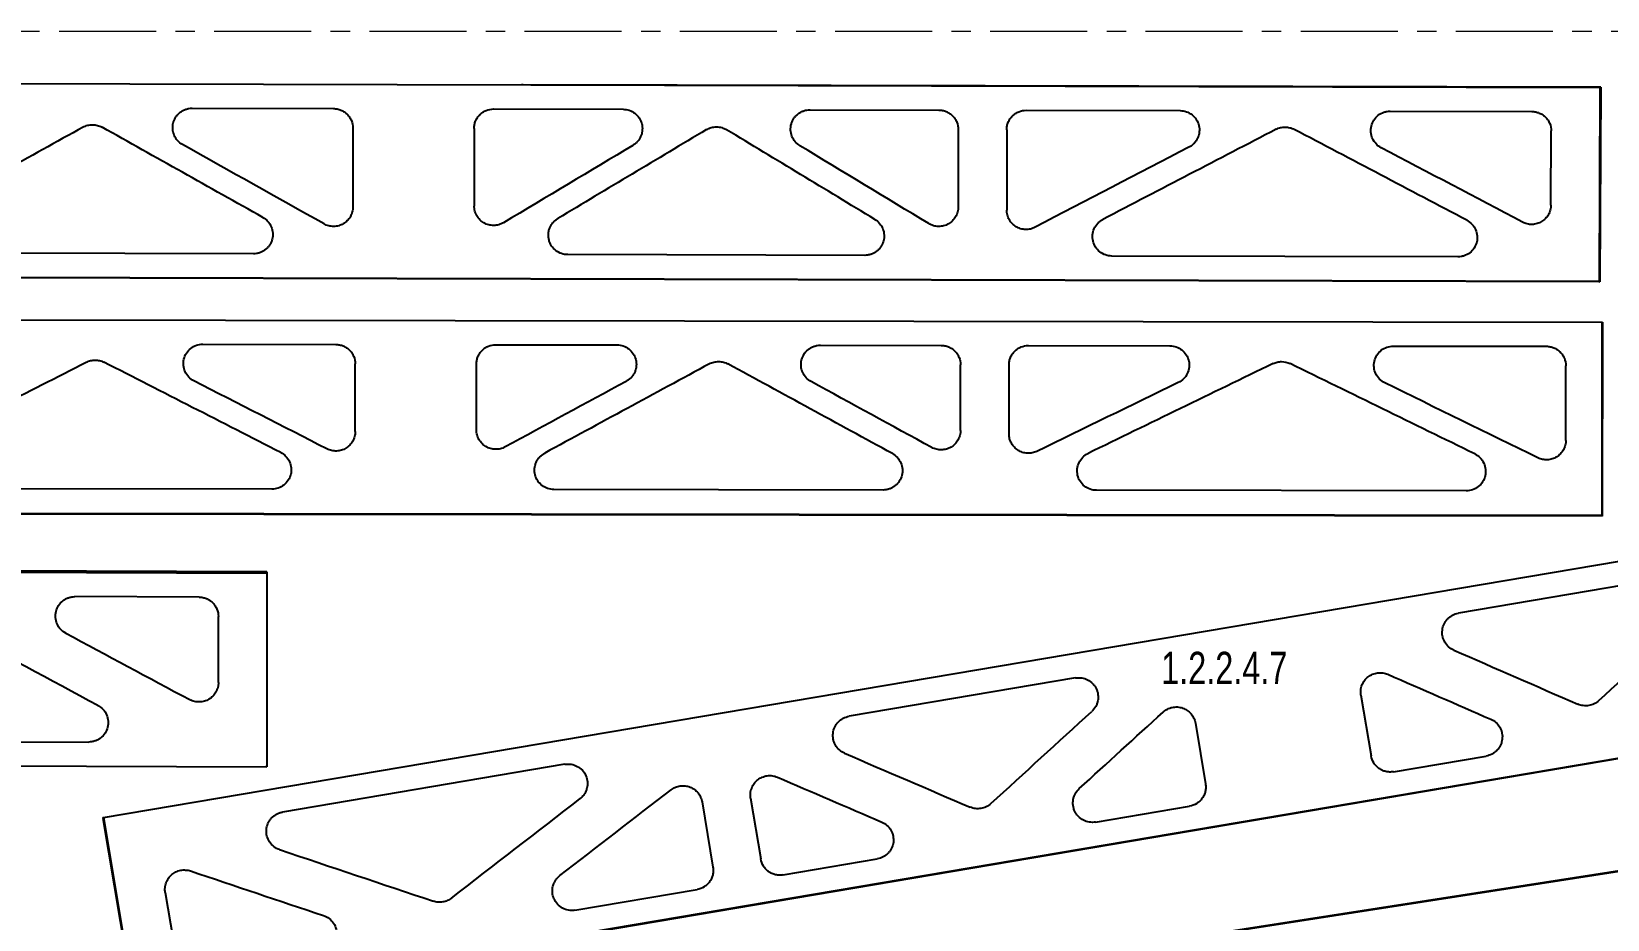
# Model space of a CAD drawing. Header units: inches. Extents: x 0 to 23.8, y 0 to 11.8.
# Drawn here: x 11.11 to 19.23, y 7.18 to 11.75 of the extents above; entities that cross this region are included whole.
import ezdxf

# ---------------------------------------------------------------- set-up
doc = ezdxf.new("R2010")
doc.units = ezdxf.units.IN
doc.header["$MEASUREMENT"] = 0
doc.linetypes.add('CENTERX2', pattern=[0.8, 0.5, -0.1, 0.1, -0.1])
doc.layers.add('PART_NAMES', color=1, linetype='Continuous')
doc.styles.add('SLDTEXTSTYLE0', font='TXT', dxfattribs={"width": 0.75})

msp = doc.modelspace()

# ---------------------------------------------------------------- linework, layer by layer
at = {"color": 7, "linetype": 'CENTERX2', "lineweight": 18}
msp.add_line((23.75, 11.75), (0.25, 11.75), dxfattribs=at)
at = {"color": 7, "linetype": 'Continuous', "lineweight": 25}
for p, q in [((0.7131, 11.5071), (19.1923, 11.4622)), ((13.6417, 11.4757), (13.6338, 11.4757)), ((19.1963, 11.4636), (13.6417, 11.4757)), ((19.1923, 11.4622), (19.1886, 10.4622)), ((19.1963, 11.4636), (19.1923, 11.4622)), ((19.1963, 11.4636), (19.1925, 10.461)), ((11.9362, 11.3548), (12.665, 11.353)), ((13.49, 11.351), (14.157, 11.3494)), ((15.1212, 11.3471), (15.785, 11.3455)), ((16.235, 11.3444), (17.0282, 11.3424)), ((18.1117, 11.3398), (18.8417, 11.338)), ((12.7648, 11.253), (12.7648, 10.8461)), ((13.3898, 11.251), (13.3898, 10.8511)), ((15.8848, 11.2455), (15.8848, 10.846)), ((16.1348, 11.2444), (16.1348, 10.8302)), ((18.9401, 10.8559), (18.9415, 11.2377)), ((12.2516, 10.6051), (10.5909, 10.6094)), ((15.4027, 10.5969), (13.8719, 10.6009)), ((18.4598, 10.5891), (16.6766, 10.5937)), ((19.1886, 10.4622), (0.7071, 10.5098)), ((19.1925, 10.461), (0.711, 10.5066)), ((19.1886, 10.4622), (19.1925, 10.461)), ((0.7343, 10.2813), (19.2043, 10.253)), ((19.2041, 9.2581), (19.2043, 10.253)), ((19.2043, 10.253), (19.2048, 10.253)), ((19.2048, 10.253), (19.2045, 9.253)), ((11.9912, 10.1391), (12.6768, 10.138)), ((13.5018, 10.1368), (14.1259, 10.1358)), ((15.1747, 10.1342), (15.7968, 10.1333)), ((16.2468, 10.1326), (16.9756, 10.1315)), ((18.1276, 10.1297), (18.9168, 10.1285)), ((12.7766, 9.689), (12.7766, 10.038)), ((13.4016, 9.6978), (13.4016, 10.0368)), ((15.8966, 9.6951), (15.8966, 10.0333)), ((16.1466, 9.6774), (16.1466, 10.0326)), ((19.0166, 9.6437), (19.0166, 10.0285)), ((11.4795, 7.7006), (23.1814, 9.678)), ((12.3469, 9.3924), (10.5236, 9.3948)), ((15.4972, 9.3881), (13.801, 9.3904)), ((18.5031, 9.3841), (16.5976, 9.3866)), ((0.7338, 9.2829), (19.2041, 9.2581)), ((19.2045, 9.253), (0.7342, 9.2759)), ((19.2045, 9.253), (19.2041, 9.2581)), ((0.4614, 9.0039), (12.3214, 8.9604)), ((12.3216, 8.967), (0.4615, 9.0039)), ((12.3214, 8.9604), (12.3216, 8.967)), ((12.3214, 8.9604), (12.3215, 7.9618)), ((12.3216, 8.967), (12.3216, 7.9685)), ((19.6156, 8.9485), (18.4626, 8.7536)), ((11.9718, 8.8367), (11.3319, 8.839)), ((23.3462, 8.6916), (11.6454, 6.715)), ((12.0714, 8.3965), (12.0714, 8.7367)), ((23.3222, 8.6876), (11.642, 6.7101)), ((16.4894, 8.42), (15.3221, 8.2227)), ((17.9605, 8.3306), (18.0125, 8.019)), ((17.1072, 8.1872), (17.1594, 7.8745)), ((23.4886, 8.0775), (5.072, 5.2211)), ((5.0803, 5.2195), (23.4969, 8.0778)), ((9.9216, 8.0953), (11.4031, 8.0901)), ((0.4614, 8.0039), (12.3215, 7.9618)), ((12.3215, 7.9618), (12.3216, 7.9685)), ((13.8572, 7.9751), (12.402, 7.7291)), ((18.1278, 7.9369), (18.606, 8.0177)), ((14.8148, 7.8005), (14.8671, 7.4876)), ((14.5645, 7.7815), (14.6207, 7.4451)), ((16.5927, 7.6775), (17.0775, 7.7594)), ((11.4795, 7.7006), (11.4761, 7.6957)), ((11.4761, 7.6957), (11.642, 6.7101)), ((11.4795, 7.7006), (11.6454, 6.715)), ((14.9824, 7.4055), (15.4677, 7.4875)), ((11.7975, 7.3145), (11.8537, 6.9786)), ((13.9094, 7.224), (14.5387, 7.33))]:
    msp.add_line(p, q, dxfattribs=at)
for points, knots in [([(11.8871, 11.1676), (11.8774, 11.173), (11.8689, 11.1798), (11.8541, 11.1963), (11.8483, 11.2055), (11.8396, 11.2259), (11.8371, 11.2365), (11.8354, 11.2585), (11.8365, 11.2695), (11.8406, 11.2855), (11.8425, 11.2907), (11.8469, 11.3007), (11.8496, 11.3054), (11.8556, 11.3146), (11.8591, 11.319), (11.8665, 11.327), (11.8706, 11.3306), (11.8793, 11.3374), (11.8839, 11.3404), (11.8936, 11.3455), (11.8986, 11.3477), (11.909, 11.3513), (11.9144, 11.3526), (11.9252, 11.3544), (11.9307, 11.3548), (11.9362, 11.3548)], [0, 0, 0, 0, 0.125, 0.125, 0.25, 0.25, 0.375, 0.375, 0.5, 0.5, 0.5625, 0.5625, 0.625, 0.625, 0.6875, 0.6875, 0.75, 0.75, 0.8125, 0.8125, 0.875, 0.875, 0.9375, 0.9375, 1, 1, 1, 1]), ([(12.665, 11.353), (12.6716, 11.353), (12.6781, 11.3524), (12.6909, 11.3498), (12.6972, 11.3479), (12.7093, 11.3428), (12.715, 11.3398), (12.7258, 11.3325), (12.731, 11.3283), (12.7402, 11.3191), (12.7443, 11.3141), (12.7516, 11.3031), (12.7547, 11.2973), (12.7622, 11.2793), (12.7648, 11.2662), (12.7648, 11.253)], [0, 0, 0, 0, 0.125, 0.125, 0.25, 0.25, 0.375, 0.375, 0.5, 0.5, 0.625, 0.625, 0.75, 0.75, 1, 1, 1, 1]), ([(13.3898, 11.251), (13.3898, 11.2577), (13.3905, 11.2642), (13.393, 11.2769), (13.3949, 11.2833), (13.4, 11.2954), (13.403, 11.3012), (13.4103, 11.312), (13.4145, 11.3172), (13.4238, 11.3264), (13.4288, 11.3306), (13.4398, 11.3379), (13.4456, 11.341), (13.4637, 11.3484), (13.4768, 11.3511), (13.49, 11.351)], [0, 0, 0, 0, 0.125, 0.125, 0.25, 0.25, 0.375, 0.375, 0.5, 0.5, 0.625, 0.625, 0.75, 0.75, 1, 1, 1, 1]), ([(14.157, 11.3494), (14.168, 11.3494), (14.1786, 11.3476), (14.1993, 11.3406), (14.2088, 11.3355), (14.2261, 11.3223), (14.2336, 11.3144), (14.2427, 11.3009), (14.2454, 11.2961), (14.2499, 11.2863), (14.2518, 11.2812), (14.2546, 11.2707), (14.2557, 11.2653), (14.2568, 11.2546), (14.2569, 11.2492), (14.2563, 11.2384), (14.2556, 11.2329), (14.2532, 11.2224), (14.2516, 11.2172), (14.2476, 11.2072), (14.2451, 11.2023), (14.2395, 11.193), (14.2364, 11.1886), (14.2294, 11.1804), (14.2255, 11.1765), (14.2172, 11.1695), (14.2128, 11.1664), (14.2081, 11.1636)], [0, 0, 0, 0, 0.125, 0.125, 0.25, 0.25, 0.375, 0.375, 0.4375, 0.4375, 0.5, 0.5, 0.5625, 0.5625, 0.625, 0.625, 0.6875, 0.6875, 0.75, 0.75, 0.8125, 0.8125, 0.875, 0.875, 0.9375, 0.9375, 1, 1, 1, 1]), ([(15.0692, 11.1615), (15.0599, 11.1671), (15.0517, 11.1741), (15.0376, 11.1908), (15.032, 11.2001), (15.024, 11.2203), (15.0216, 11.2309), (15.0208, 11.2472), (15.0209, 11.2527), (15.0221, 11.2634), (15.0231, 11.2687), (15.0261, 11.2792), (15.028, 11.2843), (15.0325, 11.2941), (15.0352, 11.2988), (15.0413, 11.3078), (15.0447, 11.3121), (15.0522, 11.3199), (15.0562, 11.3235), (15.0648, 11.33), (15.0695, 11.333), (15.079, 11.338), (15.084, 11.3402), (15.0942, 11.3436), (15.0996, 11.3449), (15.1103, 11.3467), (15.1157, 11.3471), (15.1212, 11.3471)], [0, 0, 0, 0, 0.125, 0.125, 0.25, 0.25, 0.375, 0.375, 0.4375, 0.4375, 0.5, 0.5, 0.5625, 0.5625, 0.625, 0.625, 0.6875, 0.6875, 0.75, 0.75, 0.8125, 0.8125, 0.875, 0.875, 0.9375, 0.9375, 1, 1, 1, 1]), ([(15.785, 11.3455), (15.7916, 11.3454), (15.7981, 11.3448), (15.8109, 11.3422), (15.8172, 11.3403), (15.8293, 11.3353), (15.835, 11.3322), (15.8458, 11.3249), (15.851, 11.3207), (15.8602, 11.3115), (15.8643, 11.3065), (15.8716, 11.2956), (15.8747, 11.2898), (15.8822, 11.2717), (15.8848, 11.2586), (15.8848, 11.2455)], [0, 0, 0, 0, 0.125, 0.125, 0.25, 0.25, 0.375, 0.375, 0.5, 0.5, 0.625, 0.625, 0.75, 0.75, 1, 1, 1, 1]), ([(16.1348, 11.2444), (16.1348, 11.251), (16.1355, 11.2575), (16.138, 11.2703), (16.1399, 11.2766), (16.145, 11.2888), (16.148, 11.2945), (16.1553, 11.3054), (16.1595, 11.3105), (16.1688, 11.3198), (16.1738, 11.3239), (16.1848, 11.3312), (16.1906, 11.3343), (16.2087, 11.3418), (16.2218, 11.3444), (16.235, 11.3444)], [0, 0, 0, 0, 0.125, 0.125, 0.25, 0.25, 0.375, 0.375, 0.5, 0.5, 0.625, 0.625, 0.75, 0.75, 1, 1, 1, 1]), ([(17.0282, 11.3424), (17.0394, 11.3424), (17.0502, 11.3406), (17.0713, 11.3332), (17.081, 11.3279), (17.0986, 11.3141), (17.106, 11.3059), (17.1181, 11.2871), (17.1224, 11.2769), (17.1277, 11.2553), (17.1285, 11.2442), (17.1265, 11.222), (17.1236, 11.2113), (17.1144, 11.191), (17.1082, 11.1818), (17.0967, 11.1696), (17.0925, 11.1659), (17.0837, 11.1593), (17.079, 11.1563), (17.074, 11.1537)], [0, 0, 0, 0, 0.125, 0.125, 0.25, 0.25, 0.375, 0.375, 0.5, 0.5, 0.625, 0.625, 0.75, 0.75, 0.875, 0.875, 0.9375, 0.9375, 1, 1, 1, 1]), ([(18.0649, 11.1513), (18.055, 11.1565), (18.0462, 11.1632), (18.0309, 11.1795), (18.0248, 11.1887), (18.0157, 11.2091), (18.0129, 11.2198), (18.0109, 11.242), (18.0117, 11.253), (18.0171, 11.2747), (18.0215, 11.2849), (18.0336, 11.3036), (18.0411, 11.3118), (18.0587, 11.3255), (18.0685, 11.3308), (18.0843, 11.3362), (18.0897, 11.3376), (18.1006, 11.3394), (18.1061, 11.3398), (18.1117, 11.3398)], [0, 0, 0, 0, 0.125, 0.125, 0.25, 0.25, 0.375, 0.375, 0.5, 0.5, 0.625, 0.625, 0.75, 0.75, 0.875, 0.875, 0.9375, 0.9375, 1, 1, 1, 1]), ([(18.8417, 11.338), (18.8483, 11.338), (18.8548, 11.3374), (18.8676, 11.3348), (18.8739, 11.3328), (18.886, 11.3278), (18.8918, 11.3247), (18.9026, 11.3174), (18.9078, 11.3132), (18.917, 11.3039), (18.9211, 11.2989), (18.9284, 11.2879), (18.9315, 11.2821), (18.9389, 11.264), (18.9415, 11.2509), (18.9415, 11.2377)], [0, 0, 0, 0, 0.125, 0.125, 0.25, 0.25, 0.375, 0.375, 0.5, 0.5, 0.625, 0.625, 0.75, 0.75, 1, 1, 1, 1]), ([(11.3743, 11.2575), (11.3817, 11.2616), (11.3896, 11.2648), (11.406, 11.269), (11.4145, 11.27), (11.4314, 11.27), (11.44, 11.2689), (11.4563, 11.2646), (11.4642, 11.2614), (11.4716, 11.2572)], [0, 0, 0, 0, 0.25, 0.25, 0.5, 0.5, 0.75, 0.75, 1, 1, 1, 1]), ([(14.5875, 11.2445), (14.5953, 11.2492), (14.6035, 11.2527), (14.6209, 11.2575), (14.63, 11.2587), (14.6479, 11.2587), (14.657, 11.2574), (14.6743, 11.2526), (14.6827, 11.249), (14.6905, 11.2443)], [0, 0, 0, 0, 0.25, 0.25, 0.5, 0.5, 0.75, 0.75, 1, 1, 1, 1]), ([(17.5235, 11.2465), (17.5307, 11.2502), (17.5382, 11.253), (17.5538, 11.2568), (17.5619, 11.2578), (17.5779, 11.2577), (17.5859, 11.2567), (17.6016, 11.2528), (17.609, 11.25), (17.6162, 11.2462)], [0, 0, 0, 0, 0.25, 0.25, 0.5, 0.5, 0.75, 0.75, 1, 1, 1, 1]), ([(12.7648, 10.8461), (12.7648, 10.8374), (12.7637, 10.8288), (12.7592, 10.8121), (12.7559, 10.8039), (12.7473, 10.7889), (12.7419, 10.7819), (12.7298, 10.7696), (12.7229, 10.7643), (12.7078, 10.7554), (12.6999, 10.7521), (12.6831, 10.7474), (12.6744, 10.7462), (12.6572, 10.746), (12.6484, 10.7471), (12.6316, 10.7514), (12.6235, 10.7546), (12.6159, 10.7589)], [0, 0, 0, 0, 0.125, 0.125, 0.25, 0.25, 0.375, 0.375, 0.5, 0.5, 0.625, 0.625, 0.75, 0.75, 0.875, 0.875, 1, 1, 1, 1]), ([(13.5411, 10.7653), (13.5335, 10.7607), (13.5254, 10.7573), (13.5085, 10.7525), (13.4997, 10.7512), (13.4822, 10.751), (13.4733, 10.7521), (13.4563, 10.7565), (13.4481, 10.7598), (13.4328, 10.7685), (13.4258, 10.7738), (13.4132, 10.7862), (13.4078, 10.7932), (13.399, 10.8083), (13.3956, 10.8166), (13.391, 10.8334), (13.3898, 10.8423), (13.3898, 10.8511)], [0, 0, 0, 0, 0.125, 0.125, 0.25, 0.25, 0.375, 0.375, 0.5, 0.5, 0.625, 0.625, 0.75, 0.75, 0.875, 0.875, 1, 1, 1, 1]), ([(15.8848, 10.846), (15.8848, 10.8371), (15.8836, 10.8284), (15.879, 10.8114), (15.8756, 10.8031), (15.8668, 10.788), (15.8612, 10.7809), (15.8487, 10.7686), (15.8416, 10.7632), (15.8263, 10.7546), (15.8181, 10.7513), (15.801, 10.7469), (15.7922, 10.7459), (15.7746, 10.7461), (15.7657, 10.7474), (15.7489, 10.7522), (15.7407, 10.7558), (15.7331, 10.7604)], [0, 0, 0, 0, 0.125, 0.125, 0.25, 0.25, 0.375, 0.375, 0.5, 0.5, 0.625, 0.625, 0.75, 0.75, 0.875, 0.875, 1, 1, 1, 1]), ([(16.2809, 10.7415), (16.2733, 10.7375), (16.2653, 10.7346), (16.2486, 10.7308), (16.24, 10.73), (16.223, 10.7305), (16.2144, 10.7319), (16.198, 10.7368), (16.1902, 10.7403), (16.1755, 10.7492), (16.1689, 10.7545), (16.157, 10.7668), (16.1518, 10.7738), (16.1435, 10.7886), (16.1402, 10.7967), (16.1359, 10.8131), (16.1348, 10.8216), (16.1348, 10.8302)], [0, 0, 0, 0, 0.125, 0.125, 0.25, 0.25, 0.375, 0.375, 0.5, 0.5, 0.625, 0.625, 0.75, 0.75, 0.875, 0.875, 1, 1, 1, 1]), ([(18.9401, 10.8559), (18.94, 10.8473), (18.9389, 10.8389), (18.9345, 10.8224), (18.9312, 10.8143), (18.9228, 10.7995), (18.9176, 10.7926), (18.9056, 10.7803), (18.8989, 10.775), (18.8842, 10.7662), (18.8764, 10.7627), (18.8599, 10.7579), (18.8514, 10.7566), (18.8344, 10.7561), (18.8257, 10.757), (18.8091, 10.7609), (18.8011, 10.7638), (18.7935, 10.7678)], [0, 0, 0, 0, 0.125, 0.125, 0.25, 0.25, 0.375, 0.375, 0.5, 0.5, 0.625, 0.625, 0.75, 0.75, 0.875, 0.875, 1, 1, 1, 1]), ([(12.3008, 10.7923), (12.3104, 10.7869), (12.319, 10.78), (12.3337, 10.7636), (12.3396, 10.7543), (12.3482, 10.734), (12.3508, 10.7233), (12.3524, 10.7014), (12.3514, 10.6904), (12.3472, 10.6744), (12.3454, 10.6692), (12.3409, 10.6592), (12.3383, 10.6544), (12.3322, 10.6453), (12.3288, 10.6409), (12.3213, 10.6329), (12.3173, 10.6292), (12.3086, 10.6225), (12.3039, 10.6195), (12.2943, 10.6143), (12.2893, 10.6122), (12.2789, 10.6086), (12.2735, 10.6073), (12.2626, 10.6055), (12.2572, 10.6051), (12.2516, 10.6051)], [0, 0, 0, 0, 0.125, 0.125, 0.25, 0.25, 0.375, 0.375, 0.5, 0.5, 0.5625, 0.5625, 0.625, 0.625, 0.6875, 0.6875, 0.75, 0.75, 0.8125, 0.8125, 0.875, 0.875, 0.9375, 0.9375, 1, 1, 1, 1]), ([(13.8719, 10.6009), (13.8609, 10.6009), (13.8503, 10.6027), (13.8296, 10.6097), (13.8201, 10.6148), (13.8028, 10.628), (13.7953, 10.636), (13.7862, 10.6495), (13.7835, 10.6542), (13.779, 10.6641), (13.7772, 10.6691), (13.7743, 10.6796), (13.7733, 10.685), (13.7721, 10.6957), (13.772, 10.7011), (13.7726, 10.7119), (13.7734, 10.7174), (13.7757, 10.7279), (13.7773, 10.7331), (13.7813, 10.7431), (13.7838, 10.748), (13.7894, 10.7573), (13.7925, 10.7617), (13.7995, 10.7699), (13.8034, 10.7738), (13.8117, 10.7808), (13.8162, 10.7839), (13.8209, 10.7868)], [0, 0, 0, 0, 0.125, 0.125, 0.25, 0.25, 0.375, 0.375, 0.4375, 0.4375, 0.5, 0.5, 0.5625, 0.5625, 0.625, 0.625, 0.6875, 0.6875, 0.75, 0.75, 0.8125, 0.8125, 0.875, 0.875, 0.9375, 0.9375, 1, 1, 1, 1]), ([(15.4547, 10.7825), (15.4641, 10.7769), (15.4723, 10.7699), (15.4864, 10.7532), (15.4919, 10.7439), (15.5, 10.7237), (15.5023, 10.7131), (15.5031, 10.6968), (15.503, 10.6913), (15.5018, 10.6806), (15.5008, 10.6753), (15.4979, 10.6648), (15.4959, 10.6597), (15.4914, 10.6499), (15.4887, 10.6452), (15.4826, 10.6362), (15.4792, 10.632), (15.4717, 10.6241), (15.4677, 10.6205), (15.4591, 10.614), (15.4545, 10.611), (15.4449, 10.606), (15.4399, 10.6039), (15.4297, 10.6004), (15.4243, 10.5991), (15.4136, 10.5974), (15.4082, 10.5969), (15.4027, 10.5969)], [0, 0, 0, 0, 0.125, 0.125, 0.25, 0.25, 0.375, 0.375, 0.4375, 0.4375, 0.5, 0.5, 0.5625, 0.5625, 0.625, 0.625, 0.6875, 0.6875, 0.75, 0.75, 0.8125, 0.8125, 0.875, 0.875, 0.9375, 0.9375, 1, 1, 1, 1]), ([(16.6766, 10.5937), (16.6654, 10.5937), (16.6545, 10.5955), (16.6334, 10.6029), (16.6237, 10.6082), (16.6062, 10.622), (16.5987, 10.6302), (16.5867, 10.649), (16.5823, 10.6592), (16.577, 10.6808), (16.5762, 10.6919), (16.5783, 10.7141), (16.5812, 10.7248), (16.5904, 10.7451), (16.5966, 10.7543), (16.6081, 10.7665), (16.6122, 10.7702), (16.6211, 10.7769), (16.6258, 10.7798), (16.6307, 10.7824)], [0, 0, 0, 0, 0.125, 0.125, 0.25, 0.25, 0.375, 0.375, 0.5, 0.5, 0.625, 0.625, 0.75, 0.75, 0.875, 0.875, 0.9375, 0.9375, 1, 1, 1, 1]), ([(18.5066, 10.7776), (18.5165, 10.7723), (18.5253, 10.7657), (18.5406, 10.7494), (18.5467, 10.7402), (18.5559, 10.7198), (18.5587, 10.7091), (18.5606, 10.6869), (18.5598, 10.6758), (18.5544, 10.6542), (18.55, 10.644), (18.5379, 10.6253), (18.5304, 10.6171), (18.5128, 10.6034), (18.503, 10.5981), (18.4872, 10.5927), (18.4818, 10.5913), (18.4709, 10.5895), (18.4654, 10.5891), (18.4598, 10.5891)], [0, 0, 0, 0, 0.125, 0.125, 0.25, 0.25, 0.375, 0.375, 0.5, 0.5, 0.625, 0.625, 0.75, 0.75, 0.875, 0.875, 0.9375, 0.9375, 1, 1, 1, 1]), ([(11.9456, 9.95), (11.9355, 9.9551), (11.9267, 9.9617), (11.9111, 9.9779), (11.9049, 9.9871), (11.8955, 10.0075), (11.8926, 10.0182), (11.8904, 10.0405), (11.8912, 10.0516), (11.8964, 10.0734), (11.9008, 10.0836), (11.9129, 10.1025), (11.9204, 10.1107), (11.938, 10.1246), (11.9478, 10.1299), (11.9689, 10.1373), (11.9799, 10.1391), (11.9912, 10.1391)], [0, 0, 0, 0, 0.125, 0.125, 0.25, 0.25, 0.375, 0.375, 0.5, 0.5, 0.625, 0.625, 0.75, 0.75, 0.875, 0.875, 1, 1, 1, 1]), ([(12.6768, 10.138), (12.6834, 10.138), (12.6899, 10.1374), (12.7026, 10.1348), (12.709, 10.1329), (12.721, 10.1279), (12.7268, 10.1248), (12.7376, 10.1175), (12.7428, 10.1133), (12.752, 10.1041), (12.7561, 10.0991), (12.7634, 10.0882), (12.7665, 10.0824), (12.774, 10.0643), (12.7766, 10.0512), (12.7766, 10.038)], [0, 0, 0, 0, 0.125, 0.125, 0.25, 0.25, 0.375, 0.375, 0.5, 0.5, 0.625, 0.625, 0.75, 0.75, 1, 1, 1, 1]), ([(13.4016, 10.0368), (13.4016, 10.0434), (13.4023, 10.0499), (13.4048, 10.0627), (13.4067, 10.069), (13.4118, 10.0811), (13.4148, 10.0869), (13.4221, 10.0977), (13.4263, 10.1029), (13.4356, 10.1121), (13.4406, 10.1163), (13.4515, 10.1236), (13.4574, 10.1267), (13.4754, 10.1342), (13.4886, 10.1368), (13.5018, 10.1368)], [0, 0, 0, 0, 0.125, 0.125, 0.25, 0.25, 0.375, 0.375, 0.5, 0.5, 0.625, 0.625, 0.75, 0.75, 1, 1, 1, 1]), ([(14.1259, 10.1358), (14.137, 10.1358), (14.1478, 10.134), (14.1688, 10.1267), (14.1785, 10.1215), (14.196, 10.1079), (14.2034, 10.0998), (14.2156, 10.0812), (14.22, 10.0711), (14.2254, 10.0496), (14.2263, 10.0386), (14.225, 10.0221), (14.2241, 10.0166), (14.2214, 10.006), (14.2196, 10.0008), (14.2152, 9.9907), (14.2125, 9.9858), (14.2065, 9.9766), (14.2031, 9.9722), (14.1957, 9.9641), (14.1916, 9.9603), (14.1829, 9.9536), (14.1783, 9.9505), (14.1734, 9.9479)], [0, 0, 0, 0, 0.125, 0.125, 0.25, 0.25, 0.375, 0.375, 0.5, 0.5, 0.625, 0.625, 0.6875, 0.6875, 0.75, 0.75, 0.8125, 0.8125, 0.875, 0.875, 0.9375, 0.9375, 1, 1, 1, 1]), ([(15.1267, 9.9464), (15.117, 9.9517), (15.1083, 9.9585), (15.0933, 9.9749), (15.0873, 9.9841), (15.0785, 10.0044), (15.0758, 10.0151), (15.074, 10.0372), (15.0749, 10.0482), (15.0804, 10.0696), (15.0849, 10.0798), (15.094, 10.0936), (15.0974, 10.098), (15.1048, 10.1061), (15.1089, 10.1098), (15.1176, 10.1166), (15.1223, 10.1196), (15.1319, 10.1248), (15.137, 10.127), (15.1474, 10.1306), (15.1528, 10.132), (15.1637, 10.1338), (15.1692, 10.1342), (15.1747, 10.1342)], [0, 0, 0, 0, 0.125, 0.125, 0.25, 0.25, 0.375, 0.375, 0.5, 0.5, 0.625, 0.625, 0.6875, 0.6875, 0.75, 0.75, 0.8125, 0.8125, 0.875, 0.875, 0.9375, 0.9375, 1, 1, 1, 1]), ([(15.7968, 10.1333), (15.8034, 10.1332), (15.8099, 10.1326), (15.8226, 10.13), (15.829, 10.1281), (15.841, 10.1231), (15.8468, 10.12), (15.8576, 10.1128), (15.8628, 10.1085), (15.872, 10.0993), (15.8761, 10.0943), (15.8834, 10.0834), (15.8865, 10.0776), (15.894, 10.0596), (15.8966, 10.0465), (15.8966, 10.0333)], [0, 0, 0, 0, 0.125, 0.125, 0.25, 0.25, 0.375, 0.375, 0.5, 0.5, 0.625, 0.625, 0.75, 0.75, 1, 1, 1, 1]), ([(16.1466, 10.0326), (16.1466, 10.0392), (16.1473, 10.0457), (16.1498, 10.0585), (16.1517, 10.0648), (16.1568, 10.0769), (16.1598, 10.0827), (16.1671, 10.0935), (16.1713, 10.0987), (16.1806, 10.1079), (16.1856, 10.1121), (16.1965, 10.1194), (16.2024, 10.1225), (16.2204, 10.13), (16.2336, 10.1326), (16.2468, 10.1326)], [0, 0, 0, 0, 0.125, 0.125, 0.25, 0.25, 0.375, 0.375, 0.5, 0.5, 0.625, 0.625, 0.75, 0.75, 1, 1, 1, 1]), ([(16.9756, 10.1315), (16.9869, 10.1314), (16.9979, 10.1296), (17.0192, 10.1221), (17.029, 10.1167), (17.0467, 10.1026), (17.0541, 10.0943), (17.0661, 10.0751), (17.0704, 10.0648), (17.0755, 10.0428), (17.0761, 10.0317), (17.0736, 10.0092), (17.0705, 9.9985), (17.0608, 9.9781), (17.0543, 9.969), (17.0384, 9.953), (17.0293, 9.9464), (17.0192, 9.9415)], [0, 0, 0, 0, 0.125, 0.125, 0.25, 0.25, 0.375, 0.375, 0.5, 0.5, 0.625, 0.625, 0.75, 0.75, 0.875, 0.875, 1, 1, 1, 1]), ([(18.0835, 9.9399), (18.0734, 9.9448), (18.0643, 9.9513), (18.0484, 9.9674), (18.042, 9.9765), (18.0323, 9.9969), (18.0293, 10.0077), (18.0268, 10.0302), (18.0275, 10.0413), (18.0326, 10.0633), (18.0369, 10.0736), (18.049, 10.0927), (18.0565, 10.101), (18.0742, 10.115), (18.084, 10.1204), (18.1053, 10.1278), (18.1163, 10.1297), (18.1276, 10.1297)], [0, 0, 0, 0, 0.125, 0.125, 0.25, 0.25, 0.375, 0.375, 0.5, 0.5, 0.625, 0.625, 0.75, 0.75, 0.875, 0.875, 1, 1, 1, 1]), ([(18.9168, 10.1285), (18.9234, 10.1285), (18.9299, 10.1278), (18.9426, 10.1253), (18.949, 10.1233), (18.961, 10.1183), (18.9668, 10.1152), (18.9776, 10.108), (18.9828, 10.1038), (18.992, 10.0946), (18.9961, 10.0895), (19.0034, 10.0786), (19.0065, 10.0728), (19.014, 10.0548), (19.0166, 10.0417), (19.0166, 10.0285)], [0, 0, 0, 0, 0.125, 0.125, 0.25, 0.25, 0.375, 0.375, 0.5, 0.5, 0.625, 0.625, 0.75, 0.75, 1, 1, 1, 1]), ([(11.3908, 10.0468), (11.3978, 10.0504), (11.4052, 10.053), (11.4204, 10.0567), (11.4283, 10.0576), (11.4439, 10.0576), (11.4517, 10.0567), (11.4671, 10.053), (11.4744, 10.0503), (11.4815, 10.0467)], [0, 0, 0, 0, 0.25, 0.25, 0.5, 0.5, 0.75, 0.75, 1, 1, 1, 1]), ([(14.6023, 10.038), (14.6096, 10.042), (14.6173, 10.045), (14.6334, 10.0491), (14.6417, 10.0501), (14.6583, 10.0501), (14.6666, 10.049), (14.6827, 10.0449), (14.6904, 10.0419), (14.6977, 10.0379)], [0, 0, 0, 0, 0.25, 0.25, 0.5, 0.5, 0.75, 0.75, 1, 1, 1, 1]), ([(17.5074, 10.0397), (17.5143, 10.0431), (17.5214, 10.0456), (17.5361, 10.0489), (17.5437, 10.0498), (17.5663, 10.0498), (17.5814, 10.0463), (17.5951, 10.0396)], [0, 0, 0, 0, 0.25, 0.25, 0.5, 0.5, 1, 1, 1, 1]), ([(12.7766, 9.689), (12.7766, 9.6804), (12.7755, 9.672), (12.7712, 9.6555), (12.768, 9.6475), (12.7597, 9.6327), (12.7546, 9.6257), (12.7428, 9.6135), (12.7361, 9.6082), (12.7215, 9.5992), (12.7138, 9.5957), (12.6975, 9.5908), (12.6889, 9.5894), (12.672, 9.5887), (12.6634, 9.5895), (12.6468, 9.5932), (12.6388, 9.596), (12.6311, 9.5999)], [0, 0, 0, 0, 0.125, 0.125, 0.25, 0.25, 0.375, 0.375, 0.5, 0.5, 0.625, 0.625, 0.75, 0.75, 0.875, 0.875, 1, 1, 1, 1]), ([(13.5493, 9.6098), (13.5416, 9.6057), (13.5336, 9.6026), (13.5169, 9.5986), (13.5082, 9.5976), (13.491, 9.598), (13.4823, 9.5993), (13.4658, 9.604), (13.4579, 9.6074), (13.443, 9.6163), (13.4363, 9.6216), (13.4242, 9.6339), (13.4189, 9.6409), (13.4105, 9.6558), (13.4071, 9.6639), (13.4028, 9.6805), (13.4016, 9.6891), (13.4016, 9.6978)], [0, 0, 0, 0, 0.125, 0.125, 0.25, 0.25, 0.375, 0.375, 0.5, 0.5, 0.625, 0.625, 0.75, 0.75, 0.875, 0.875, 1, 1, 1, 1]), ([(15.8966, 9.6951), (15.8966, 9.6864), (15.8955, 9.6779), (15.8911, 9.6613), (15.8878, 9.6531), (15.8793, 9.6382), (15.874, 9.6312), (15.862, 9.6189), (15.8551, 9.6136), (15.8402, 9.6047), (15.8323, 9.6013), (15.8157, 9.5966), (15.8071, 9.5953), (15.7899, 9.595), (15.7812, 9.596), (15.7645, 9.6001), (15.7564, 9.6032), (15.7488, 9.6073)], [0, 0, 0, 0, 0.125, 0.125, 0.25, 0.25, 0.375, 0.375, 0.5, 0.5, 0.625, 0.625, 0.75, 0.75, 0.875, 0.875, 1, 1, 1, 1]), ([(16.2903, 9.5874), (16.2827, 9.5837), (16.2747, 9.581), (16.2582, 9.5777), (16.2497, 9.5771), (16.2329, 9.578), (16.2245, 9.5795), (16.2084, 9.5846), (16.2008, 9.5881), (16.1864, 9.5971), (16.1799, 9.6025), (16.1683, 9.6147), (16.1632, 9.6216), (16.1551, 9.6363), (16.1519, 9.6442), (16.1477, 9.6605), (16.1466, 9.6689), (16.1466, 9.6774)], [0, 0, 0, 0, 0.125, 0.125, 0.25, 0.25, 0.375, 0.375, 0.5, 0.5, 0.625, 0.625, 0.75, 0.75, 0.875, 0.875, 1, 1, 1, 1]), ([(19.0166, 9.6437), (19.0166, 9.6352), (19.0156, 9.6268), (19.0113, 9.6105), (19.0081, 9.6025), (19, 9.5878), (18.9949, 9.5809), (18.9833, 9.5687), (18.9768, 9.5634), (18.9623, 9.5543), (18.9547, 9.5508), (18.9386, 9.5458), (18.9302, 9.5443), (18.9134, 9.5434), (18.9048, 9.544), (18.8883, 9.5474), (18.8803, 9.5501), (18.8727, 9.5539)], [0, 0, 0, 0, 0.125, 0.125, 0.25, 0.25, 0.375, 0.375, 0.5, 0.5, 0.625, 0.625, 0.75, 0.75, 0.875, 0.875, 1, 1, 1, 1]), ([(12.3925, 9.5814), (12.4025, 9.5763), (12.4114, 9.5697), (12.427, 9.5535), (12.4332, 9.5443), (12.4426, 9.5239), (12.4455, 9.5132), (12.4477, 9.4909), (12.4469, 9.4798), (12.4416, 9.458), (12.4373, 9.4478), (12.4252, 9.429), (12.4177, 9.4207), (12.4001, 9.4069), (12.3903, 9.4015), (12.3692, 9.3942), (12.3581, 9.3923), (12.3469, 9.3924)], [0, 0, 0, 0, 0.125, 0.125, 0.25, 0.25, 0.375, 0.375, 0.5, 0.5, 0.625, 0.625, 0.75, 0.75, 0.875, 0.875, 1, 1, 1, 1]), ([(13.801, 9.3904), (13.7899, 9.3904), (13.7791, 9.3922), (13.7581, 9.3995), (13.7484, 9.4047), (13.7309, 9.4183), (13.7235, 9.4265), (13.7114, 9.445), (13.7069, 9.4551), (13.7015, 9.4766), (13.7006, 9.4876), (13.702, 9.5041), (13.7029, 9.5096), (13.7056, 9.5202), (13.7073, 9.5254), (13.7118, 9.5356), (13.7144, 9.5405), (13.7204, 9.5496), (13.7238, 9.554), (13.7313, 9.5621), (13.7354, 9.5659), (13.744, 9.5727), (13.7487, 9.5757), (13.7535, 9.5783)], [0, 0, 0, 0, 0.125, 0.125, 0.25, 0.25, 0.375, 0.375, 0.5, 0.5, 0.625, 0.625, 0.6875, 0.6875, 0.75, 0.75, 0.8125, 0.8125, 0.875, 0.875, 0.9375, 0.9375, 1, 1, 1, 1]), ([(15.5452, 9.5759), (15.555, 9.5706), (15.5636, 9.5638), (15.5786, 9.5475), (15.5846, 9.5383), (15.5935, 9.5179), (15.5961, 9.5072), (15.5979, 9.4851), (15.597, 9.4741), (15.5915, 9.4527), (15.5871, 9.4426), (15.578, 9.4287), (15.5745, 9.4243), (15.5671, 9.4163), (15.5631, 9.4125), (15.5543, 9.4058), (15.5497, 9.4027), (15.54, 9.3975), (15.535, 9.3953), (15.5245, 9.3917), (15.5191, 9.3904), (15.5083, 9.3886), (15.5028, 9.3881), (15.4972, 9.3881)], [0, 0, 0, 0, 0.125, 0.125, 0.25, 0.25, 0.375, 0.375, 0.5, 0.5, 0.625, 0.625, 0.6875, 0.6875, 0.75, 0.75, 0.8125, 0.8125, 0.875, 0.875, 0.9375, 0.9375, 1, 1, 1, 1]), ([(16.5976, 9.3866), (16.5863, 9.3867), (16.5753, 9.3885), (16.554, 9.396), (16.5442, 9.4014), (16.5266, 9.4155), (16.5191, 9.4238), (16.5071, 9.443), (16.5028, 9.4533), (16.4978, 9.4753), (16.4971, 9.4864), (16.4996, 9.5089), (16.5027, 9.5196), (16.5124, 9.54), (16.5189, 9.5491), (16.5348, 9.5651), (16.5439, 9.5717), (16.5541, 9.5766)], [0, 0, 0, 0, 0.125, 0.125, 0.25, 0.25, 0.375, 0.375, 0.5, 0.5, 0.625, 0.625, 0.75, 0.75, 0.875, 0.875, 1, 1, 1, 1]), ([(18.5472, 9.5739), (18.5574, 9.569), (18.5664, 9.5624), (18.5823, 9.5464), (18.5887, 9.5372), (18.5984, 9.5168), (18.6015, 9.5061), (18.6039, 9.4836), (18.6032, 9.4725), (18.5981, 9.4505), (18.5938, 9.4402), (18.5817, 9.4211), (18.5743, 9.4128), (18.5566, 9.3987), (18.5468, 9.3934), (18.5255, 9.3859), (18.5144, 9.3841), (18.5031, 9.3841)], [0, 0, 0, 0, 0.125, 0.125, 0.25, 0.25, 0.375, 0.375, 0.5, 0.5, 0.625, 0.625, 0.75, 0.75, 0.875, 0.875, 1, 1, 1, 1]), ([(11.2843, 8.6509), (11.2745, 8.6561), (11.2658, 8.6628), (11.2506, 8.6792), (11.2446, 8.6884), (11.2355, 8.7088), (11.2328, 8.7195), (11.2309, 8.7416), (11.2318, 8.7527), (11.2373, 8.7742), (11.2417, 8.7844), (11.2538, 8.803), (11.2614, 8.8111), (11.2745, 8.8214), (11.2792, 8.8244), (11.2889, 8.8296), (11.2939, 8.8319), (11.3044, 8.8354), (11.3099, 8.8368), (11.3208, 8.8386), (11.3263, 8.839), (11.3319, 8.839)], [0, 0, 0, 0, 0.125, 0.125, 0.25, 0.25, 0.375, 0.375, 0.5, 0.5, 0.625, 0.625, 0.75, 0.75, 0.8125, 0.8125, 0.875, 0.875, 0.9375, 0.9375, 1, 1, 1, 1]), ([(11.9718, 8.8367), (11.9783, 8.8366), (11.9848, 8.836), (11.9976, 8.8334), (12.0039, 8.8315), (12.016, 8.8264), (12.0217, 8.8233), (12.0325, 8.8161), (12.0376, 8.8119), (12.0468, 8.8026), (12.0509, 8.7976), (12.0582, 8.7867), (12.0613, 8.7809), (12.0688, 8.7629), (12.0714, 8.7498), (12.0714, 8.7367)], [0, 0, 0, 0, 0.125, 0.125, 0.25, 0.25, 0.375, 0.375, 0.5, 0.5, 0.625, 0.625, 0.75, 0.75, 1, 1, 1, 1]), ([(18.4394, 8.5633), (18.4295, 8.5676), (18.4206, 8.5733), (18.4046, 8.5877), (18.3979, 8.596), (18.3899, 8.6099), (18.3876, 8.6148), (18.3838, 8.6248), (18.3824, 8.6299), (18.3802, 8.6404), (18.3796, 8.6457), (18.3792, 8.6564), (18.3794, 8.6617), (18.3807, 8.6723), (18.3818, 8.6776), (18.3847, 8.6878), (18.3866, 8.6928), (18.3912, 8.7025), (18.3939, 8.7072), (18.3999, 8.716), (18.4032, 8.7201), (18.4106, 8.7278), (18.4146, 8.7314), (18.4231, 8.7379), (18.4276, 8.7407), (18.4417, 8.7482), (18.452, 8.7518), (18.4626, 8.7536)], [0, 0, 0, 0, 0.125, 0.125, 0.25, 0.25, 0.3125, 0.3125, 0.375, 0.375, 0.4375, 0.4375, 0.5, 0.5, 0.5625, 0.5625, 0.625, 0.625, 0.6875, 0.6875, 0.75, 0.75, 0.8125, 0.8125, 0.875, 0.875, 1, 1, 1, 1]), ([(12.0714, 8.3965), (12.0714, 8.3878), (12.0703, 8.3793), (12.0659, 8.3627), (12.0626, 8.3546), (12.0542, 8.3397), (12.049, 8.3327), (12.037, 8.3205), (12.0302, 8.3151), (12.0154, 8.3062), (12.0075, 8.3028), (11.991, 8.298), (11.9824, 8.2967), (11.9652, 8.2963), (11.9565, 8.2972), (11.9399, 8.3012), (11.9319, 8.3042), (11.9242, 8.3083)], [0, 0, 0, 0, 0.125, 0.125, 0.25, 0.25, 0.375, 0.375, 0.5, 0.5, 0.625, 0.625, 0.75, 0.75, 0.875, 0.875, 1, 1, 1, 1]), ([(16.4894, 8.42), (16.5, 8.4218), (16.5107, 8.4219), (16.532, 8.4186), (16.5422, 8.4153), (16.5613, 8.4055), (16.5699, 8.3991), (16.5812, 8.3876), (16.5847, 8.3834), (16.5908, 8.3747), (16.5935, 8.3701), (16.5982, 8.3605), (16.6002, 8.3554), (16.6033, 8.3452), (16.6044, 8.34), (16.6059, 8.3294), (16.6061, 8.324), (16.6059, 8.3133), (16.6053, 8.308), (16.6033, 8.2975), (16.6018, 8.2923), (16.5982, 8.2822), (16.596, 8.2774), (16.5882, 8.2634), (16.5814, 8.2548), (16.5734, 8.2475)], [0, 0, 0, 0, 0.125, 0.125, 0.25, 0.25, 0.375, 0.375, 0.4375, 0.4375, 0.5, 0.5, 0.5625, 0.5625, 0.625, 0.625, 0.6875, 0.6875, 0.75, 0.75, 0.8125, 0.8125, 0.875, 0.875, 1, 1, 1, 1]), ([(17.9605, 8.3306), (17.959, 8.3395), (17.9587, 8.3484), (17.9605, 8.3662), (17.9627, 8.3751), (17.9691, 8.3916), (17.9735, 8.3996), (17.9842, 8.4139), (17.9905, 8.4204), (18.0046, 8.4314), (18.0123, 8.4359), (18.0289, 8.4429), (18.0375, 8.4452), (18.0553, 8.4474), (18.0644, 8.4474), (18.082, 8.4449), (18.0907, 8.4424), (18.099, 8.4388)], [0, 0, 0, 0, 0.125, 0.125, 0.25, 0.25, 0.375, 0.375, 0.5, 0.5, 0.625, 0.625, 0.75, 0.75, 0.875, 0.875, 1, 1, 1, 1]), ([(19.1864, 8.3031), (19.1792, 8.2965), (19.1713, 8.2911), (19.1583, 8.2847), (19.1538, 8.2829), (19.1447, 8.28), (19.14, 8.2788), (19.1259, 8.2764), (19.1161, 8.2762), (19.097, 8.2785), (19.0876, 8.2811), (19.0787, 8.2849)], [0, 0, 0, 0, 0.25, 0.25, 0.375, 0.375, 0.5, 0.5, 0.75, 0.75, 1, 1, 1, 1]), ([(11.4507, 8.2782), (11.4605, 8.273), (11.4692, 8.2662), (11.4844, 8.2499), (11.4905, 8.2407), (11.4995, 8.2203), (11.5022, 8.2096), (11.5041, 8.1874), (11.5032, 8.1764), (11.4977, 8.1549), (11.4933, 8.1447), (11.4812, 8.1261), (11.4736, 8.1179), (11.4605, 8.1077), (11.4558, 8.1047), (11.4461, 8.0994), (11.4411, 8.0972), (11.4306, 8.0936), (11.4251, 8.0923), (11.4142, 8.0905), (11.4087, 8.09), (11.4031, 8.0901)], [0, 0, 0, 0, 0.125, 0.125, 0.25, 0.25, 0.375, 0.375, 0.5, 0.5, 0.625, 0.625, 0.75, 0.75, 0.8125, 0.8125, 0.875, 0.875, 0.9375, 0.9375, 1, 1, 1, 1]), ([(15.2993, 8.0322), (15.2893, 8.0365), (15.2804, 8.0422), (15.2643, 8.0565), (15.2575, 8.0648), (15.2494, 8.0787), (15.2471, 8.0836), (15.2434, 8.0936), (15.2419, 8.0987), (15.2397, 8.1092), (15.239, 8.1146), (15.2386, 8.1252), (15.2388, 8.1306), (15.2401, 8.1412), (15.2411, 8.1465), (15.2441, 8.1568), (15.2459, 8.1618), (15.2505, 8.1714), (15.2532, 8.1761), (15.2592, 8.185), (15.2626, 8.1891), (15.2699, 8.1968), (15.274, 8.2005), (15.2825, 8.207), (15.287, 8.2098), (15.3011, 8.2173), (15.3114, 8.2209), (15.3221, 8.2227)], [0, 0, 0, 0, 0.125, 0.125, 0.25, 0.25, 0.3125, 0.3125, 0.375, 0.375, 0.4375, 0.4375, 0.5, 0.5, 0.5625, 0.5625, 0.625, 0.625, 0.6875, 0.6875, 0.75, 0.75, 0.8125, 0.8125, 0.875, 0.875, 1, 1, 1, 1]), ([(16.9412, 8.2446), (16.9478, 8.2506), (16.9551, 8.2557), (16.9711, 8.2638), (16.9796, 8.2668), (16.997, 8.2704), (17.0061, 8.271), (17.0239, 8.2699), (17.0328, 8.2681), (17.0497, 8.2623), (17.0576, 8.2583), (17.0725, 8.2481), (17.0791, 8.2421), (17.0906, 8.2285), (17.0955, 8.2208), (17.103, 8.2047), (17.1057, 8.1961), (17.1072, 8.1872)], [0, 0, 0, 0, 0.125, 0.125, 0.25, 0.25, 0.375, 0.375, 0.5, 0.5, 0.625, 0.625, 0.75, 0.75, 0.875, 0.875, 1, 1, 1, 1]), ([(18.6293, 8.2079), (18.6391, 8.2036), (18.6481, 8.1979), (18.6641, 8.1835), (18.6708, 8.1752), (18.6788, 8.1613), (18.6811, 8.1564), (18.6848, 8.1464), (18.6863, 8.1413), (18.6884, 8.1308), (18.6891, 8.1255), (18.6895, 8.1148), (18.6893, 8.1095), (18.688, 8.0989), (18.6869, 8.0936), (18.6839, 8.0834), (18.682, 8.0784), (18.6775, 8.0688), (18.6748, 8.064), (18.6687, 8.0552), (18.6654, 8.0511), (18.6581, 8.0434), (18.654, 8.0398), (18.6455, 8.0333), (18.641, 8.0305), (18.6269, 8.023), (18.6166, 8.0194), (18.606, 8.0177)], [0, 0, 0, 0, 0.125, 0.125, 0.25, 0.25, 0.3125, 0.3125, 0.375, 0.375, 0.4375, 0.4375, 0.5, 0.5, 0.5625, 0.5625, 0.625, 0.625, 0.6875, 0.6875, 0.75, 0.75, 0.8125, 0.8125, 0.875, 0.875, 1, 1, 1, 1]), ([(13.8572, 7.9751), (13.8682, 7.9769), (13.8792, 7.977), (13.9012, 7.9733), (13.9116, 7.9698), (13.9312, 7.9592), (13.9399, 7.9524), (13.955, 7.936), (13.9611, 7.9268), (13.97, 7.9064), (13.9727, 7.8957), (13.9745, 7.8736), (13.9736, 7.8625), (13.9694, 7.8464), (13.9676, 7.8411), (13.9632, 7.8311), (13.9605, 7.8262), (13.9545, 7.817), (13.951, 7.8126), (13.9435, 7.8045), (13.9394, 7.8007), (13.935, 7.7973)], [0, 0, 0, 0, 0.125, 0.125, 0.25, 0.25, 0.375, 0.375, 0.5, 0.5, 0.625, 0.625, 0.75, 0.75, 0.8125, 0.8125, 0.875, 0.875, 0.9375, 0.9375, 1, 1, 1, 1]), ([(18.1278, 7.9369), (18.1213, 7.9358), (18.1148, 7.9353), (18.1018, 7.9357), (18.0952, 7.9366), (18.0824, 7.9395), (18.0762, 7.9416), (18.0643, 7.9469), (18.0585, 7.9502), (18.0479, 7.9578), (18.0429, 7.9621), (18.0339, 7.9716), (18.0299, 7.9769), (18.0195, 7.9934), (18.0147, 8.006), (18.0125, 8.019)], [0, 0, 0, 0, 0.125, 0.125, 0.25, 0.25, 0.375, 0.375, 0.5, 0.5, 0.625, 0.625, 0.75, 0.75, 1, 1, 1, 1]), ([(14.8148, 7.8005), (14.8133, 7.8094), (14.8131, 7.8183), (14.8149, 7.836), (14.817, 7.8448), (14.8234, 7.8614), (14.8278, 7.8694), (14.8384, 7.8836), (14.8447, 7.8901), (14.8587, 7.9012), (14.8664, 7.9057), (14.8829, 7.9126), (14.8916, 7.915), (14.9092, 7.9173), (14.9183, 7.9173), (14.9359, 7.9148), (14.9446, 7.9124), (14.9529, 7.9089)], [0, 0, 0, 0, 0.125, 0.125, 0.25, 0.25, 0.375, 0.375, 0.5, 0.5, 0.625, 0.625, 0.75, 0.75, 0.875, 0.875, 1, 1, 1, 1]), ([(14.4048, 7.8441), (14.4117, 7.8494), (14.4191, 7.8537), (14.4349, 7.8604), (14.4433, 7.8628), (14.4603, 7.8652), (14.469, 7.8653), (14.4861, 7.8633), (14.4944, 7.8612), (14.5106, 7.8549), (14.518, 7.8507), (14.5319, 7.8406), (14.5382, 7.8345), (14.549, 7.8212), (14.5536, 7.8138), (14.5606, 7.7982), (14.5631, 7.79), (14.5645, 7.7815)], [0, 0, 0, 0, 0.125, 0.125, 0.25, 0.25, 0.375, 0.375, 0.5, 0.5, 0.625, 0.625, 0.75, 0.75, 0.875, 0.875, 1, 1, 1, 1]), ([(16.5927, 7.6775), (16.582, 7.6757), (16.5713, 7.6757), (16.55, 7.679), (16.5399, 7.6823), (16.5207, 7.6921), (16.5121, 7.6985), (16.5008, 7.71), (16.4973, 7.7142), (16.4912, 7.7229), (16.4885, 7.7275), (16.4838, 7.7371), (16.4818, 7.7421), (16.4787, 7.7524), (16.4776, 7.7576), (16.4762, 7.7682), (16.4759, 7.7736), (16.4762, 7.7843), (16.4768, 7.7896), (16.4787, 7.8001), (16.4802, 7.8053), (16.4838, 7.8154), (16.4861, 7.8202), (16.4939, 7.8342), (16.5006, 7.8427), (16.5086, 7.85)], [0, 0, 0, 0, 0.125, 0.125, 0.25, 0.25, 0.375, 0.375, 0.4375, 0.4375, 0.5, 0.5, 0.5625, 0.5625, 0.625, 0.625, 0.6875, 0.6875, 0.75, 0.75, 0.8125, 0.8125, 0.875, 0.875, 1, 1, 1, 1]), ([(17.1594, 7.8745), (17.1605, 7.868), (17.1609, 7.8615), (17.1606, 7.8485), (17.1597, 7.8419), (17.1568, 7.8292), (17.1547, 7.823), (17.1494, 7.8111), (17.146, 7.8054), (17.1385, 7.7948), (17.1342, 7.7898), (17.1247, 7.7808), (17.1195, 7.7768), (17.1029, 7.7664), (17.0905, 7.7616), (17.0775, 7.7594)], [0, 0, 0, 0, 0.125, 0.125, 0.25, 0.25, 0.375, 0.375, 0.5, 0.5, 0.625, 0.625, 0.75, 0.75, 1, 1, 1, 1]), ([(12.3869, 7.5357), (12.3764, 7.5392), (12.3667, 7.5444), (12.349, 7.5579), (12.3415, 7.566), (12.3292, 7.5845), (12.3247, 7.5946), (12.3191, 7.6161), (12.3181, 7.6271), (12.3199, 7.6493), (12.3225, 7.66), (12.3291, 7.6753), (12.3318, 7.6802), (12.3377, 7.6895), (12.3411, 7.6938), (12.3486, 7.702), (12.3527, 7.7058), (12.3613, 7.7126), (12.3659, 7.7156), (12.3756, 7.7209), (12.3808, 7.7232), (12.3912, 7.7268), (12.3965, 7.7282), (12.402, 7.7291)], [0, 0, 0, 0, 0.125, 0.125, 0.25, 0.25, 0.375, 0.375, 0.5, 0.5, 0.625, 0.625, 0.6875, 0.6875, 0.75, 0.75, 0.8125, 0.8125, 0.875, 0.875, 0.9375, 0.9375, 1, 1, 1, 1]), ([(16.0527, 7.7725), (16.0456, 7.7661), (16.0377, 7.7607), (16.0248, 7.7544), (16.0203, 7.7526), (16.0113, 7.7497), (16.0067, 7.7486), (15.9926, 7.7462), (15.9829, 7.746), (15.964, 7.7482), (15.9547, 7.7507), (15.9458, 7.7545)], [0, 0, 0, 0, 0.25, 0.25, 0.375, 0.375, 0.5, 0.5, 0.75, 0.75, 1, 1, 1, 1]), ([(15.4905, 7.678), (15.5004, 7.6737), (15.5094, 7.668), (15.5255, 7.6537), (15.5323, 7.6454), (15.5403, 7.6315), (15.5427, 7.6266), (15.5464, 7.6166), (15.5479, 7.6115), (15.5501, 7.601), (15.5507, 7.5956), (15.5512, 7.585), (15.551, 7.5796), (15.5497, 7.569), (15.5487, 7.5637), (15.5457, 7.5534), (15.5438, 7.5484), (15.5393, 7.5388), (15.5366, 7.534), (15.5306, 7.5252), (15.5272, 7.5211), (15.5199, 7.5133), (15.5158, 7.5097), (15.5073, 7.5032), (15.5028, 7.5004), (15.4887, 7.4928), (15.4784, 7.4893), (15.4677, 7.4875)], [0, 0, 0, 0, 0.125, 0.125, 0.25, 0.25, 0.3125, 0.3125, 0.375, 0.375, 0.4375, 0.4375, 0.5, 0.5, 0.5625, 0.5625, 0.625, 0.625, 0.6875, 0.6875, 0.75, 0.75, 0.8125, 0.8125, 0.875, 0.875, 1, 1, 1, 1]), ([(14.9824, 7.4055), (14.9759, 7.4044), (14.9694, 7.404), (14.9563, 7.4044), (14.9497, 7.4052), (14.937, 7.4081), (14.9308, 7.4102), (14.9188, 7.4156), (14.9131, 7.4189), (14.9024, 7.4264), (14.8975, 7.4307), (14.8885, 7.4403), (14.8845, 7.4455), (14.8741, 7.4621), (14.8693, 7.4746), (14.8671, 7.4876)], [0, 0, 0, 0, 0.125, 0.125, 0.25, 0.25, 0.375, 0.375, 0.5, 0.5, 0.625, 0.625, 0.75, 0.75, 1, 1, 1, 1]), ([(11.7975, 7.3145), (11.7961, 7.3231), (11.7958, 7.3316), (11.7974, 7.3487), (11.7993, 7.3572), (11.8051, 7.3732), (11.8091, 7.381), (11.8189, 7.3951), (11.8247, 7.4015), (11.8378, 7.4127), (11.845, 7.4173), (11.8605, 7.4248), (11.8687, 7.4275), (11.8855, 7.4308), (11.8943, 7.4313), (11.9113, 7.4302), (11.9197, 7.4286), (11.9279, 7.4258)], [0, 0, 0, 0, 0.125, 0.125, 0.25, 0.25, 0.375, 0.375, 0.5, 0.5, 0.625, 0.625, 0.75, 0.75, 0.875, 0.875, 1, 1, 1, 1]), ([(13.9094, 7.224), (13.8984, 7.2221), (13.8874, 7.2221), (13.8654, 7.2258), (13.855, 7.2293), (13.8354, 7.2399), (13.8267, 7.2467), (13.8117, 7.2631), (13.8056, 7.2723), (13.7967, 7.2927), (13.794, 7.3034), (13.7922, 7.3255), (13.7932, 7.3366), (13.7973, 7.3527), (13.7991, 7.358), (13.8035, 7.368), (13.8062, 7.3729), (13.8123, 7.3821), (13.8157, 7.3865), (13.8232, 7.3946), (13.8273, 7.3984), (13.8317, 7.4018)], [0, 0, 0, 0, 0.125, 0.125, 0.25, 0.25, 0.375, 0.375, 0.5, 0.5, 0.625, 0.625, 0.75, 0.75, 0.8125, 0.8125, 0.875, 0.875, 0.9375, 0.9375, 1, 1, 1, 1]), ([(14.6207, 7.4451), (14.6218, 7.4386), (14.6223, 7.4321), (14.6219, 7.4191), (14.621, 7.4125), (14.6181, 7.3998), (14.616, 7.3936), (14.6107, 7.3817), (14.6074, 7.376), (14.5998, 7.3653), (14.5955, 7.3604), (14.586, 7.3514), (14.5808, 7.3474), (14.5642, 7.337), (14.5517, 7.3322), (14.5387, 7.33)], [0, 0, 0, 0, 0.125, 0.125, 0.25, 0.25, 0.375, 0.375, 0.5, 0.5, 0.625, 0.625, 0.75, 0.75, 1, 1, 1, 1]), ([(13.2723, 7.2858), (13.2658, 7.2808), (13.2588, 7.2766), (13.2439, 7.2701), (13.2359, 7.2677), (13.2199, 7.265), (13.2116, 7.2646), (13.1953, 7.2659), (13.1873, 7.2675), (13.1795, 7.2702)], [0, 0, 0, 0, 0.25, 0.25, 0.5, 0.5, 0.75, 0.75, 1, 1, 1, 1]), ([(12.6133, 7.1962), (12.6239, 7.1926), (12.6336, 7.1875), (12.6513, 7.1739), (12.6588, 7.1659), (12.6711, 7.1473), (12.6755, 7.1372), (12.6811, 7.1157), (12.6821, 7.1047), (12.6804, 7.0826), (12.6777, 7.0718), (12.6711, 7.0566), (12.6685, 7.0516), (12.6625, 7.0424), (12.6591, 7.038), (12.6517, 7.0299), (12.6476, 7.0261), (12.6389, 7.0193), (12.6343, 7.0162), (12.6246, 7.0109), (12.6195, 7.0087), (12.6091, 7.0051), (12.6037, 7.0037), (12.5982, 7.0028)], [0, 0, 0, 0, 0.125, 0.125, 0.25, 0.25, 0.375, 0.375, 0.5, 0.5, 0.625, 0.625, 0.6875, 0.6875, 0.75, 0.75, 0.8125, 0.8125, 0.875, 0.875, 0.9375, 0.9375, 1, 1, 1, 1])]:
    msp.add_open_spline(points, degree=3, knots=knots, dxfattribs=at)
for points in [[(11.3743, 11.2575), (11.0971, 11.1039), (10.8199, 10.9504), (10.5427, 10.7968)], [(12.3008, 10.7923), (12.0244, 10.9473), (11.748, 11.1023), (11.4716, 11.2572)], [(14.5875, 11.2445), (14.3319, 11.0919), (14.0764, 10.9393), (13.8209, 10.7868)], [(15.4547, 10.7825), (15.2, 10.9365), (14.9452, 11.0904), (14.6905, 11.2443)], [(17.5235, 11.2465), (17.2259, 11.0918), (16.9283, 10.9371), (16.6307, 10.7824)], [(18.5066, 10.7776), (18.2098, 10.9338), (17.913, 11.09), (17.6162, 11.2462)], [(12.6159, 10.7589), (12.373, 10.8951), (12.13, 11.0314), (11.8871, 11.1676)], [(14.2081, 11.1636), (13.9857, 11.0308), (13.7634, 10.898), (13.5411, 10.7653)], [(15.7331, 10.7604), (15.5118, 10.8941), (15.2905, 11.0278), (15.0692, 11.1615)], [(17.074, 11.1537), (16.8097, 11.0163), (16.5453, 10.8789), (16.2809, 10.7415)], [(18.7935, 10.7678), (18.5506, 10.8957), (18.3078, 11.0235), (18.0649, 11.1513)], [(10.4785, 9.584), (10.7826, 9.7382), (11.0867, 9.8925), (11.3908, 10.0468)], [(12.3925, 9.5814), (12.0888, 9.7365), (11.7852, 9.8916), (11.4815, 10.0467)], [(14.6023, 10.038), (14.3193, 9.8848), (14.0364, 9.7316), (13.7535, 9.5783)], [(15.5452, 9.5759), (15.2627, 9.7299), (14.9802, 9.8839), (14.6977, 10.0379)], [(17.5074, 10.0397), (17.1896, 9.8854), (16.8719, 9.731), (16.5541, 9.5766)], [(18.5472, 9.5739), (18.2298, 9.7292), (17.9124, 9.8844), (17.5951, 10.0396)], [(12.6311, 9.5999), (12.4026, 9.7166), (12.1741, 9.8333), (11.9456, 9.95)], [(14.1734, 9.9479), (13.9653, 9.8352), (13.7573, 9.7225), (13.5493, 9.6098)], [(15.7488, 9.6073), (15.5414, 9.7204), (15.3341, 9.8334), (15.1267, 9.9464)], [(17.0192, 9.9415), (16.7762, 9.8235), (16.5333, 9.7055), (16.2903, 9.5874)], [(18.8727, 9.5539), (18.6096, 9.6825), (18.3466, 9.8112), (18.0835, 9.9399)], [(19.1864, 8.3031), (19.3576, 8.4608), (19.5288, 8.6186), (19.7001, 8.7763)], [(11.4507, 8.2782), (11.2038, 8.4104), (10.9568, 8.5426), (10.7099, 8.6748)], [(11.2843, 8.6509), (11.4976, 8.5367), (11.7109, 8.4225), (11.9242, 8.3083)], [(18.4394, 8.5633), (18.6525, 8.4705), (18.8656, 8.3777), (19.0787, 8.2849)], [(18.099, 8.4388), (18.2758, 8.3619), (18.4525, 8.2849), (18.6293, 8.2079)], [(16.0527, 7.7725), (16.2263, 7.9309), (16.3998, 8.0892), (16.5734, 8.2475)], [(16.5086, 7.85), (16.6528, 7.9815), (16.797, 8.113), (16.9412, 8.2446)], [(15.2993, 8.0322), (15.5148, 7.9397), (15.7303, 7.8471), (15.9458, 7.7545)], [(14.9529, 7.9089), (15.1321, 7.8319), (15.3113, 7.755), (15.4905, 7.678)], [(13.8317, 7.4018), (14.0227, 7.5492), (14.2138, 7.6967), (14.4048, 7.8441)], [(13.2723, 7.2858), (13.4932, 7.4563), (13.7141, 7.6268), (13.935, 7.7973)], [(12.3869, 7.5357), (12.6511, 7.4472), (12.9153, 7.3587), (13.1795, 7.2702)], [(11.9279, 7.4258), (12.1564, 7.3493), (12.3848, 7.2727), (12.6133, 7.1962)]]:
    msp.add_open_spline(points, degree=3, dxfattribs=at)

# ---------------------------------------------------------------- texts
at = {"layer": 'PART_NAMES', "insert": (16.9307, 8.5549), "char_height": 0.16667, "attachment_point": 1, "style": 'SLDTEXTSTYLE0'}
msp.add_mtext('1.2.2.4.7', dxfattribs=at)

doc.saveas('drawing.dxf')
